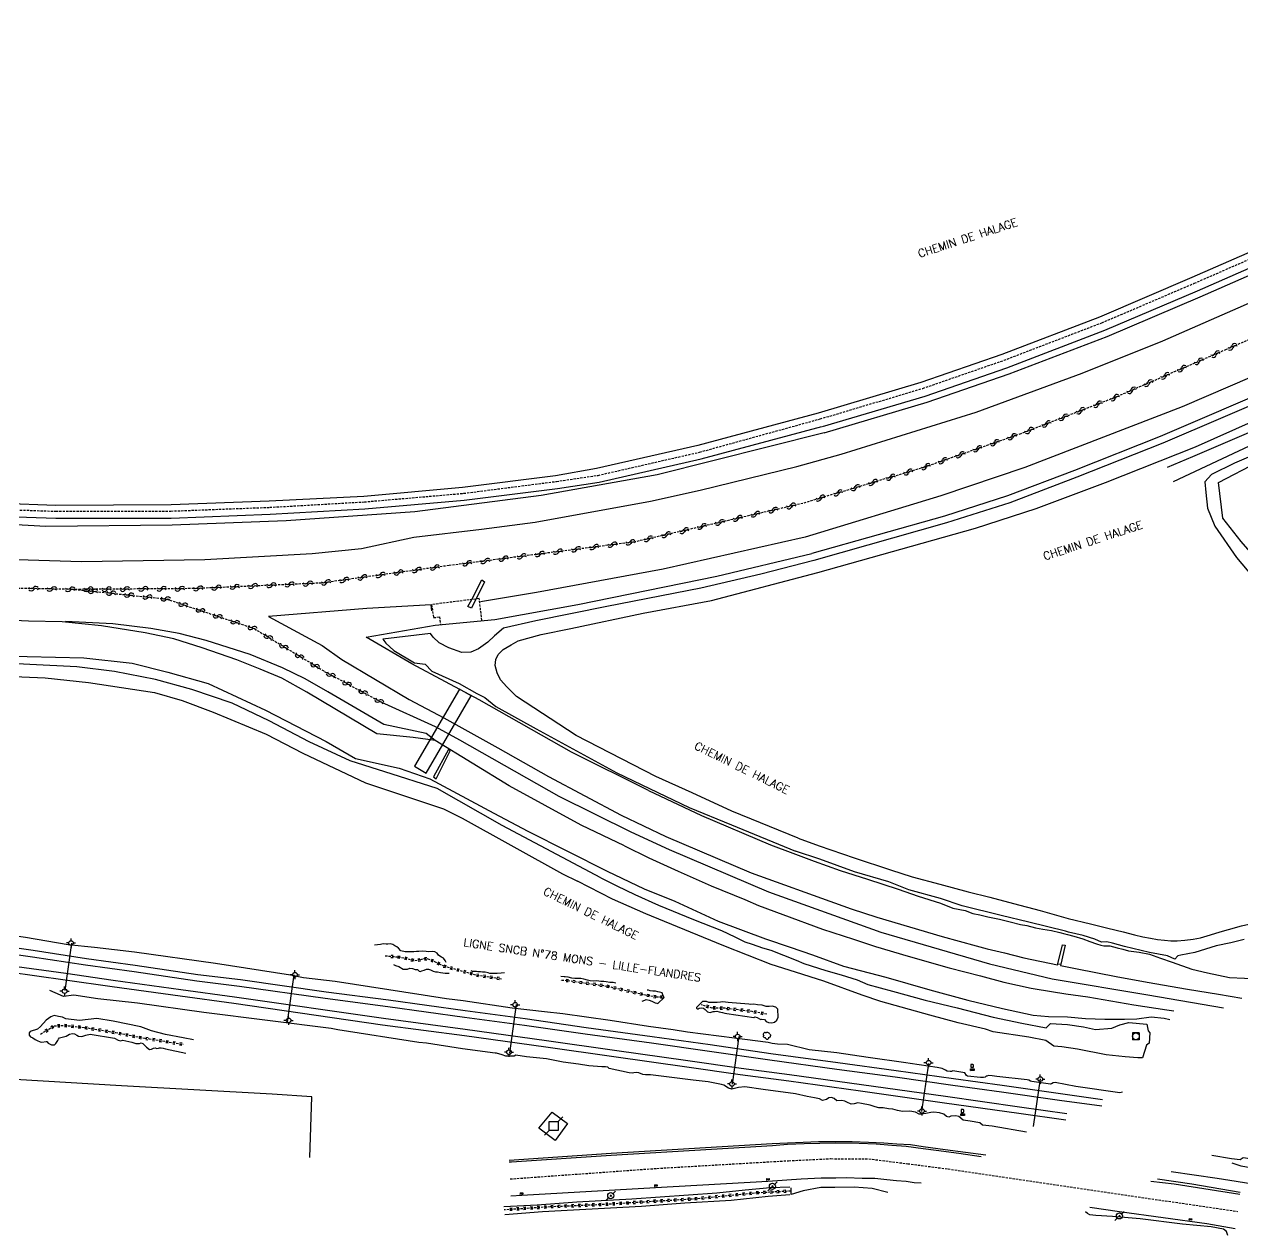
# Model space of a CAD drawing. Header units: millimetres. Extents: x 117000 to 118000, y 126000 to 127000.
# Drawn here: x 117466.9 to 117733.2, y 126735.2 to 127000 of the extents above; entities that cross this region are included whole.
import ezdxf
from ezdxf.enums import TextEntityAlignment as Align

# ---------------------------------------------------------------- set-up
doc = ezdxf.new("R2010")
doc.units = ezdxf.units.MM
doc.linetypes.add('DASHED', pattern=[0.75, 0.5, -0.25])
doc.layers.get('0').update_dxf_attribs({"linetype": 'CONTINUOUS'})
for name, color, linetype in [('W0001', 6, 'DASHED'), ('W0008', 7, 'CONTINUOUS'), ('W0010', 4, 'CONTINUOUS'), ('W0071', 7, 'CONTINUOUS'), ('W0105', 7, 'CONTINUOUS'), ('W0112', 1, 'DASHED'), ('W0120', 7, 'CONTINUOUS'), ('W0211', 2, 'CONTINUOUS'), ('W0214', 2, 'CONTINUOUS'), ('W0220', 5, 'DASHED'), ('W0300', 7, 'CONTINUOUS'), ('W0333', 7, 'CONTINUOUS'), ('W0401', 7, 'CONTINUOUS'), ('W0420', 7, 'CONTINUOUS'), ('W0438', 7, 'CONTINUOUS'), ('W0473', 7, 'CONTINUOUS'), ('W0500', 5, 'DASHED'), ('W0600', 7, 'CONTINUOUS'), ('W0610', 7, 'CONTINUOUS'), ('W0611', 7, 'CONTINUOUS'), ('W0700', 7, 'CONTINUOUS'), ('W0989', 7, 'CONTINUOUS')]:
    doc.layers.add(name, color=color, linetype=linetype)
doc.styles.get("Standard").update_dxf_attribs({"font": 'romans.shx', "width": 0.85})

# ---------------------------------------------------------------- blocks, each defined once
blk = doc.blocks.new('T473')
for p, q in [((-0.166667, 0.166667), (0.166667, -0.166667)), ((-0.166667, -0.166667), (0.166667, 0.166667)), ((0.500001, 0.500001), (1.000002, 1.000002)), ((-1.000002, -1.000002), (-0.500001, -0.500001))]:
    blk.add_line(p, q)
blk.add_ellipse((0, 0), major_axis=(0.471405, 0.471405), ratio=1, start_param=5.4977871438, end_param=11.780972451)
blk = doc.blocks.new('T600')
for p, q in [((-0.999999, 0.999999), (0.999999, 0.999999)), ((-0.999999, -0.999999), (-0.999999, 0.999999)), ((0.999999, 0.999999), (1.999998, 1.999998)), ((0.999999, 0.999999), (0.999999, -0.999999)), ((-0.999999, -0.999999), (-1.999998, -1.999998)), ((0.999999, -0.999999), (-0.999999, -0.999999))]:
    blk.add_line(p, q)
blk = doc.blocks.new('T610')
for p, q in [((-0.500001, 0), (-1.000002, 0)), ((0, 0.500001), (0, 1.000002)), ((0.500001, 0), (1.000002, 0)), ((0, -0.500001), (0, -1.000002))]:
    blk.add_line(p, q)
blk.add_ellipse((0, 0), major_axis=(-0.353554, 0.353554), ratio=1, start_param=3.926990817, end_param=10.2101761242)
blk = doc.blocks.new('T300')
for p, q in [((-0.8, 0.51), (-0.86, 0.34)), ((-0.86, 0.34), (-0.86, 0.17)), ((-0.86, 0.17), (-0.74, 0.06)), ((-0.69, 0.63), (-0.8, 0.51)), ((-0.8, -0.06), (-0.74, 0.06)), ((-0.74, 0.06), (-0.69, 0.11)), ((-0.57, 0.69), (-0.69, 0.63)), ((-0.46, 0.69), (-0.57, 0.69)), ((-0.29, 0.63), (-0.46, 0.69)), ((-0.29, 0.63), (-0.17, 0.74)), ((-0.23, 0.57), (-0.29, 0.63)), ((-0.17, 0.74), (-0.06, 0.8)), ((-0.06, 0.8), (0.06, 0.8)), ((0.06, 0.8), (0.23, 0.74)), ((0.23, 0.74), (0.34, 0.63)), ((0.34, 0.63), (0.4, 0.51)), ((0.46, 0.46), (0.34, 0.46)), ((0.4, 0.51), (0.4, 0.46)), ((0.57, 0.4), (0.46, 0.46)), ((0.57, 0.4), (0.69, 0.29)), ((0.69, 0.29), (0.74, 0.17)), ((0.74, 0.06), (0.69, -0.17)), ((0.74, 0.17), (0.74, 0.06)), ((-0.8, -0.17), (-0.8, -0.06)), ((-0.8, -0.23), (-0.8, -0.17)), ((-0.74, -0.34), (-0.8, -0.23)), ((-0.69, -0.4), (-0.74, -0.34)), ((-0.51, -0.46), (-0.69, -0.4)), ((-0.4, -0.46), (-0.51, -0.46)), ((-0.4, -0.46), (-0.34, -0.46)), ((-0.34, -0.46), (-0.34, -0.4)), ((-0.34, -0.51), (-0.34, -0.46)), ((-0.29, -0.63), (-0.34, -0.51)), ((-0.17, -0.74), (-0.29, -0.63)), ((-0.06, -0.8), (-0.17, -0.74)), ((0.06, -0.8), (-0.06, -0.8)), ((0.17, -0.74), (0.06, -0.8)), ((0.23, -0.69), (0.17, -0.74)), ((0.29, -0.46), (0.23, -0.46)), ((0.29, -0.63), (0.23, -0.69)), ((0.46, -0.4), (0.29, -0.46)), ((0.34, -0.51), (0.29, -0.63)), ((0.34, -0.51), (0.34, -0.46)), ((0.57, -0.34), (0.46, -0.4)), ((0.63, -0.29), (0.57, -0.34)), ((0.69, -0.17), (0.63, -0.29))]:
    blk.add_line(p, q)
blk = doc.blocks.new('T438')
for p, q in [((-0.4, 0.2), (0.4, 0.2)), ((-0.4, -0.2), (-0.4, 0.2)), ((0.15, 1.1), (-0.3, 1.1)), ((-0.3, 1.1), (-0.3, 0.5)), ((-0.3, 0.5), (0.15, 0.5)), ((0.3, 0.65), (0.3, 0.95)), ((0.4, 0.2), (0.4, -0.2))]:
    blk.add_line(p, q)
at = {"flags": 128}
for points in [[(-0.4, -0.2), (0.4, 0.2)], [(0.4, -0.2), (-0.4, -0.2)]]:
    blk.add_lwpolyline(points, dxfattribs=at)
for centre, major_axis, start_param, end_param in [((0.15, 0.95), (0.106, -0.106), 0.785398, 2.356194), ((0.15, 0.65), (0.106, 0.106), 3.926991, 5.497787)]:
    blk.add_ellipse(centre, major_axis=major_axis, ratio=1, start_param=start_param, end_param=end_param)
blk = doc.blocks.new('T420')
for p, q in [((0.75, 0.75), (-0.75, 0.75)), ((-0.75, 0.75), (-0.75, -0.75)), ((0.75, 0.75), (0.75, -0.75)), ((0.75, -0.75), (-0.75, -0.75))]:
    blk.add_line(p, q)
blk.add_ellipse((0, 0), major_axis=(-0.53, 0.53), ratio=1, start_param=3.926991, end_param=10.210176)
blk = doc.blocks.new('T401')
for p, q in [((-0.3, 0.3), (0, 0.3)), ((-0.3, -0.25), (-0.3, 0.3)), ((-0.3, 0.15), (0, 0.15)), ((-0.3, 0), (0, 0)), ((0, 0.3), (0, -0.25)), ((-0.3, -0.15), (0, -0.15)), ((-0.3, -0.25), (-0.3, -0.3)), ((-0.3, -0.3), (0, -0.3)), ((0, -0.3), (0, -0.25))]:
    blk.add_line(p, q)
blk = doc.blocks.new('t500o')
at = {"color": 0, "linetype": 'Continuous'}
for centre, start, end in [((-0.5, 0.625), 216.8699, 323.1301), ((0.5, -0.125), 36.8699, 143.1301), ((0.5, -0.625), 36.8699, 143.1301), ((-0.5, 0.125), 216.8699, 323.1301)]:
    blk.add_arc(centre, 0.625, start, end, dxfattribs=at)
blk = doc.blocks.new('t220o')
at = {"color": 0, "linetype": 'Continuous'}
for p, q in [((-0.25, 0.25), (0.25, 0.25)), ((-0.25, -0.25), (0.25, -0.25))]:
    blk.add_line(p, q, dxfattribs=at)

msp = doc.modelspace()

# ---------------------------------------------------------------- linework, layer by layer
at = {"layer": 'W0001'}
for points in [[(117450.14, 126894.38), (117473.73, 126893.56), (117498.89, 126893.6), (117520.48, 126894.42), (117541.18, 126895.61), (117562.87, 126897.48), (117583.18, 126900.08), (117592.26, 126901.41), (117614.45, 126906.48), (117640.79, 126913.74), (117663.25, 126920.42), (117681, 126926.57), (117702.35, 126934.75), (117722.59, 126943.39), (117752.99, 126956.69), (117801.9, 126977.78), (117823.1, 126987.17), (117852.05, 127000)], [(117573.04, 126747.6), (117605.14, 126749.91), (117633.92, 126751.59), (117643.18, 126752.03), (117651.45, 126751.99), (117659.95, 126750.93), (117668.76, 126749.78), (117732.07, 126740.49)]]:
    msp.add_lwpolyline(points, dxfattribs=at)
at = {"layer": 'W0008'}
for points in [[(117801.98, 126979.6), (117752.45, 126957.93), (117722.05, 126944.63), (117701.84, 126936.01), (117680.54, 126927.84), (117662.84, 126921.71), (117640.41, 126915.04)], [(117641.29, 126912.06), (117663.79, 126918.75), (117681.6, 126924.92), (117703.01, 126933.12), (117723.29, 126941.78), (117753.7, 126955.09), (117801.73, 126976.28)], [(117641.7, 126910.69), (117664.23, 126917.39), (117682.1, 126923.57), (117703.55, 126931.8), (117723.85, 126940.47), (117754.27, 126953.78), (117802.58, 126975.15)], [(117799.06, 126946.1), (117741.82, 126921.32), (117715.11, 126909.88), (117696.38, 126902.46), (117681.76, 126896.9), (117667.99, 126892.52), (117639, 126884.3)], [(117640.41, 126915.04), (117614.08, 126907.96), (117591.93, 126902.9), (117582.94, 126901.3), (117562.62, 126898.77), (117541.09, 126896.82), (117520.38, 126895.75), (117498.92, 126894.94), (117473.7, 126894.82), (117450.18, 126895.72)], [(117641.7, 126910.69), (117605.21, 126901.51), (117579.8, 126897.02), (117552.23, 126893.4), (117524.1, 126891.47), (117499.17, 126890.51), (117471.53, 126890.21), (117447.02, 126891.61), (117420.29, 126893.9), (117394.05, 126897.35), (117369.26, 126901.34), (117343.52, 126905.34), (117322.47, 126908.71)], [(117450.05, 126892.85), (117473.71, 126892.03), (117498.92, 126892.07), (117520.56, 126892.89), (117541.29, 126894.08), (117563.03, 126895.95), (117583.39, 126898.56), (117592.54, 126899.9), (117614.82, 126904.99), (117641.2, 126912.08)], [(117603.32, 126832.51), (117586.46, 126840.89), (117566.29, 126852.34), (117551.56, 126860.21), (117541.54, 126866.02), (117556.65, 126868.67), (117569.67, 126869.91), (117587.85, 126873.15), (117618.19, 126879.34), (117639, 126884.3)], [(117318.48, 126880.35), (117360.74, 126873.44), (117390.14, 126868.98), (117421.41, 126864.04), (117448.81, 126862.21), (117479.83, 126861.54), (117490.4, 126860.35), (117498.22, 126858.38), (117507.02, 126855.92), (117519.56, 126850.09), (117532.82, 126843.25), (117539.22, 126839.54), (117548.76, 126837.41), (117555.48, 126835.04), (117569.46, 126827.53), (117576.9, 126823.63), (117594.24, 126814.86)], [(117544.79, 126851.89), (117556.68, 126846.47), (117561.95, 126843.62), (117583.72, 126831.31), (117599.41, 126823.46), (117607.79, 126819.61), (117629.49, 126810.39)], [(117603.32, 126832.51), (117614.86, 126827.04), (117629.96, 126820.65), (117634.81, 126818.84)], [(117634.81, 126818.84), (117639.48, 126817.05), (117645.16, 126815.01), (117651.16, 126813.12), (117657.83, 126810.94), (117662.26, 126809.38), (117667.11, 126807.87), (117669.81, 126806.76), (117672.48, 126806.25), (117674.18, 126805.62), (117675.74, 126805.32), (117677.5, 126804.91), (117679.99, 126804.41), (117682.32, 126803.84), (117684.58, 126803.23), (117686.01, 126802.97), (117687.9, 126802.5), (117689.51, 126802.2), (117691.41, 126801.9), (117693.22, 126801.47), (117694.27, 126801.19), (117694.86, 126801.03), (117696.29, 126800.68), (117698.24, 126800.1), (117699.73, 126799.52), (117701.21, 126798.96), (117702.2, 126798.67), (117702.84, 126798.59), (117704.12, 126798.54), (117705.76, 126798.1), (117706.98, 126797.8), (117708.23, 126797.46), (117710.58, 126797.16), (117712.84, 126796.75), (117715.19, 126795.87), (117717.78, 126794.99), (117722.06, 126793.44), (117725.52, 126792.62), (117730.29, 126791.65), (117736.82, 126791.36)], [(117594.24, 126814.86), (117602.31, 126811.01), (117609.01, 126808.32), (117618.49, 126803.96), (117628.88, 126800.09), (117634.28, 126798.27), (117639.13, 126796.56), (117645.93, 126794.09), (117655.2, 126791.74), (117664.76, 126788.95), (117673.11, 126786.69), (117680.64, 126784.87), (117687.35, 126783.41), (117690.71, 126783.08), (117694.88, 126783.04), (117698.82, 126782.67), (117703.01, 126782.49), (117707.34, 126782.49)], [(117629.49, 126810.39), (117654.05, 126801.57), (117677.85, 126794.65), (117691.53, 126791.37), (117712.46, 126787.82), (117728.95, 126785)], [(117559.03, 126794.88), (117558.82, 126795.32), (117558.46, 126795.83), (117558.01, 126796.05), (117557.67, 126796.29), (117557.4, 126796.51), (117557.06, 126796.96), (117556.55, 126797.23), (117556.03, 126797.29), (117555.28, 126797.27), (117554.67, 126797.31), (117553.83, 126797.4), (117553.12, 126797.34), (117552.59, 126797.34), (117551.97, 126797.28), (117551.59, 126797.26), (117550.11, 126797.25), (117549.13, 126797.48), (117548.62, 126798.06), (117548.24, 126798.31), (117547.87, 126798.58), (117547.41, 126798.85), (117546.8, 126798.99), (117546.29, 126798.92), (117545.92, 126798.92), (117545.28, 126798.97), (117544.68, 126798.87), (117544.02, 126798.78), (117543.39, 126798.67)], [(117547.52, 126794.49), (117548.02, 126794.23), (117548.68, 126794.02), (117549.67, 126793.45), (117550.14, 126793.43), (117550.62, 126793.44), (117551.12, 126793.64), (117551.71, 126793.58), (117552.31, 126793.39), (117552.81, 126793.37), (117553.14, 126793.05), (117553.38, 126792.98), (117553.76, 126793.08), (117554.24, 126793.26), (117554.74, 126793.48), (117555.18, 126793.49), (117555.67, 126793.32), (117556.19, 126793.03), (117556.7, 126792.9), (117557.2, 126792.84), (117557.81, 126792.75), (117558.34, 126792.62), (117558.84, 126792.59), (117559.26, 126792.61), (117559.68, 126792.61)], [(117571.78, 126792.65), (117571.1, 126792.57), (117570.21, 126792.54), (117569.93, 126792.52), (117569.16, 126792.49), (117568.63, 126792.51), (117568.26, 126792.68), (117567.58, 126792.78), (117567.02, 126792.79), (117566.55, 126792.88), (117566, 126792.85), (117565.66, 126792.93), (117565.43, 126792.97), (117564.84, 126792.96), (117564.67, 126792.99), (117564.54, 126793.08)], [(117596.16, 126790.43), (117595.58, 126790.51), (117594.82, 126790.56), (117594.02, 126790.68), (117593.49, 126790.73), (117592.84, 126790.78), (117592.03, 126790.89), (117591.18, 126790.86), (117590.57, 126790.92), (117589.96, 126791.06), (117589.13, 126791.26), (117588.53, 126791.43), (117587.95, 126791.38), (117587.16, 126791.45), (117586.51, 126791.48), (117585.7, 126791.7), (117585.04, 126791.8), (117584.83, 126791.77), (117584.15, 126791.83)], [(117601.91, 126786.48), (117602.46, 126786.66), (117602.81, 126786.8), (117603.47, 126786.71), (117604.01, 126786.47), (117604.31, 126786.29), (117604.76, 126786.11), (117605.09, 126786.04), (117605.32, 126785.95), (117606.69, 126787.27), (117606.52, 126787.64), (117606.45, 126787.83), (117606.25, 126788.25), (117605.71, 126788.46), (117605.3, 126788.52), (117604.8, 126788.62), (117604.25, 126788.67), (117603.66, 126788.72), (117603.26, 126788.84), (117603.01, 126788.89)], [(117503.8, 126777.99), (117501.6, 126778.45), (117497.73, 126779.16), (117494.65, 126780), (117492.33, 126780.85), (117486.29, 126782.11), (117482.72, 126782.64), (117478.94, 126782.27), (117475.93, 126782.58), (117475.16, 126782.95), (117474.29, 126783.11), (117473.34, 126783.35), (117472.61, 126783.04), (117471.64, 126782.31), (117470.38, 126780.89), (117469.75, 126780.33), (117468.12, 126779.86), (117467.91, 126779.52), (117467.91, 126779.01), (117468.16, 126778.67), (117468.71, 126778.43), (117469.21, 126778.1), (117469.64, 126777.89), (117470.3, 126777.57), (117470.7, 126777.48), (117471.6, 126777.62)], [(117707.34, 126782.49), (117710.05, 126782.6), (117713.2, 126783.07), (117716, 126782.74), (117717.25, 126782.48)], [(117471.6, 126777.62), (117471.75, 126777.61), (117472.09, 126777.27), (117472.79, 126776.91), (117473.42, 126776.88), (117473.77, 126777.21), (117474.19, 126777.85), (117474.3, 126778.16), (117474.56, 126778.48), (117475.12, 126778.57), (117476.02, 126778.84), (117476.74, 126779.22), (117477.4, 126779.38), (117477.85, 126779.35), (117478.34, 126779.03), (117478.69, 126778.84), (117479.41, 126778.71), (117480.3, 126779.01), (117481.23, 126779.24), (117486.57, 126778.4), (117487.34, 126777.95), (117487.84, 126777.76), (117488.38, 126777.92), (117490.37, 126777.48), (117491.24, 126777.2), (117491.99, 126777.23), (117492.38, 126777.34), (117492.73, 126777.19), (117493.53, 126776.38), (117494.19, 126775.88), (117494.65, 126775.95), (117495.08, 126776.16), (117495.45, 126776.25), (117495.81, 126776.09), (117496.18, 126776.21), (117496.38, 126776.27), (117496.74, 126776.24), (117497.16, 126776.22), (117497.74, 126776.06), (117502.13, 126775.06)], [(117529.27, 126752.29), (117529.73, 126765.53), (117521.05, 126766.11), (117488.07, 126767.98), (117447.68, 126770.34)], [(117676.01, 126752.43), (117671.1, 126753.15), (117666.18, 126753.82), (117663.33, 126754.21), (117659.62, 126754.67), (117656.51, 126754.9), (117653.07, 126755.21), (117649.31, 126755.37), (117644.15, 126755.39), (117637.3, 126755.29), (117633.67, 126755.1), (117630.36, 126754.86), (117624.38, 126754.46), (117617.08, 126754.02), (117595.14, 126752.74), (117573.33, 126751.3), (117572.84, 126751.28)], [(117573.23, 126743.92), (117575.57, 126744.02), (117604.83, 126745.76), (117629.37, 126747.13), (117636.66, 126747.59), (117641.04, 126747.81), (117644.24, 126747.87), (117646.58, 126747.89), (117650.01, 126747.79), (117652.79, 126747.75), (117655.4, 126747.44), (117657.51, 126747.29), (117659.65, 126747.08), (117661.36, 126746.85), (117662.87, 126746.78)], [(117624.42, 126745.11), (117618.24, 126744.52), (117599.68, 126743.14), (117587.63, 126742.5), (117578.96, 126741.83), (117571.64, 126741.49)], [(117634.2, 126745.79), (117629.85, 126745.63), (117624.42, 126745.11)], [(117732.58, 126744.2), (117718.2, 126746.42), (117713.12, 126747.07)], [(117634.22, 126744.15), (117629.43, 126743.75), (117621.34, 126742.87), (117611.23, 126742.31), (117601.74, 126741.58), (117589.6, 126740.89), (117580.12, 126740.43), (117571.89, 126739.77)], [(117729.9, 126735.2), (117729.89, 126735.47), (117729.63, 126736.13), (117728.99, 126736.62), (117726.28, 126737.15), (117720.05, 126737.72), (117710.8, 126738.87), (117704.75, 126739.37), (117701.08, 126739.64), (117699.75, 126739.75), (117699.24, 126740.04), (117698.84, 126740.44)], [(117699.79, 126741.46), (117706.27, 126740.48), (117725.33, 126737.85), (117731.55, 126736.79)]]:
    msp.add_lwpolyline(points, dxfattribs=at)
for points in [[(117564.66, 126874.24), (117566.86, 126878.55), (117567.41, 126878.16), (117564.6, 126872.36), (117563.82, 126872.74), (117564.66, 126874.24)], [(117554.71, 126836.29), (117564.56, 126853.23), (117561.99, 126854.68), (117552.12, 126837.84), (117554.71, 126836.29)], [(117615.09, 126786.42), (117613.8, 126785.09), (117613.76, 126784.93), (117613.91, 126784.79), (117614.11, 126784.8), (117614.4, 126784.93), (117614.8, 126785.01), (117615.3, 126784.92), (117615.68, 126784.66), (117615.85, 126784.48), (117616.16, 126784.15), (117616.49, 126784.05), (117616.77, 126784.01), (117617.41, 126784.18), (117617.7, 126784.17), (117618.21, 126784.27), (117618.72, 126784.16), (117619.09, 126784.02), (117619.49, 126783.99), (117619.96, 126783.83), (117620.44, 126783.73), (117626.28, 126782.91), (117626.56, 126783), (117627.02, 126782.89), (117627.56, 126782.62), (117627.88, 126782.45), (117628.08, 126782.49), (117628.61, 126782.43), (117628.98, 126782.01), (117629.49, 126781.81), (117630.24, 126781.71), (117630.85, 126781.84), (117631.31, 126782.34), (117631.62, 126782.97), (117631.56, 126784.69), (117631.15, 126785.13), (117630.29, 126785.37), (117629.69, 126785.27), (117629.04, 126785.26), (117628.55, 126785.41), (117628.13, 126785.56), (117627.15, 126785.66), (117626.3, 126785.77), (117625.66, 126785.75), (117625.19, 126785.81), (117620.7, 126786.18), (117620.13, 126786.25), (117619.56, 126786.31), (117619.05, 126786.26), (117618.28, 126786.19), (117617.28, 126786.15), (117616.48, 126786.2), (117615.97, 126786.38)]]:
    msp.add_lwpolyline(points, close=True, dxfattribs=at)
at = {"layer": 'W0010'}
for points in [[(117572.82, 126751.7), (117572.82, 126751.7), (117595.13, 126753.2), (117630.32, 126755.31), (117640.43, 126755.79), (117644.32, 126755.79), (117647.84, 126755.81), (117651.39, 126755.65), (117654.72, 126755.51), (117657.59, 126755.27), (117660.54, 126755.12), (117663.35, 126754.7), (117668.11, 126754.05), (117677.05, 126752.86)], [(117714.55, 126747.6), (117722.06, 126746.51), (117732.64, 126744.69), (117732.64, 126744.69)]]:
    msp.add_lwpolyline(points, dxfattribs=at)
at = {"layer": 'W0071'}
for points in [[(117799.1, 126944.55), (117742.45, 126919.86), (117715.72, 126908.41), (117696.95, 126900.98), (117682.28, 126895.41), (117668.45, 126891), (117639.43, 126882.78)], [(117640.34, 126880.14), (117674.77, 126889.85), (117688.06, 126894.15), (117703.18, 126899.84), (117722.87, 126907.68), (117752.75, 126920.98), (117778.77, 126932.02), (117798.92, 126941.09)], [(117639.43, 126882.78), (117627.85, 126879.79), (117614.74, 126876.73), (117594.21, 126872.77), (117578.63, 126869.6), (117571.56, 126868.01), (117569.64, 126866.32), (117568.16, 126864.94), (117566.15, 126863.51), (117564.48, 126862.76), (117562.46, 126862.7), (117559.65, 126863.68), (117557.55, 126864.79), (117556.24, 126866.05), (117555.63, 126866.87), (117545.24, 126865.6), (117545.88, 126864.71), (117547.62, 126863.12), (117552.17, 126860.43), (117554.44, 126860.14), (117555.94, 126858.58), (117561.93, 126855.93), (117565.79, 126853.7), (117567.49, 126852.85), (117569.91, 126850.89), (117578.76, 126845.97), (117596.38, 126836.41), (117603.54, 126832.95)], [(117604.91, 126835.61), (117587.46, 126844.54), (117574.42, 126853.09), (117572.29, 126855.21), (117570.95, 126856.71), (117570.24, 126858.26), (117569.8, 126859.82), (117569.91, 126861.18), (117570.41, 126862.27), (117571.54, 126863.33), (117573.24, 126864.37), (117574.81, 126865.23), (117579.81, 126866.59), (117586.29, 126867.95), (117602.09, 126871.25), (117617.03, 126874.08), (117640.34, 126880.14)], [(117592.9, 126813.39), (117571.31, 126824.87), (117557.08, 126832.96), (117545.62, 126836.6), (117538.04, 126839.01), (117529.14, 126843.12), (117520.36, 126847.73), (117512.29, 126851.64), (117503.44, 126854.61), (117495.51, 126856.75), (117486.56, 126858.51), (117478.35, 126859.56), (117468.06, 126860.06), (117446.25, 126861.22), (117424.96, 126862.74), (117406.2, 126865.51), (117393.6, 126867.27), (117373.5, 126870.56), (117347.99, 126874.33), (117340.83, 126875.46), (117330.85, 126876.61)], [(117353.47, 126867.23), (117355.98, 126869.65), (117368.51, 126867.93), (117384.85, 126865.66), (117408.26, 126862.21), (117423.94, 126859.96), (117432.33, 126859.28), (117447.44, 126858.19), (117471.39, 126857.12), (117480.87, 126856.09), (117495.29, 126853.91), (117501.38, 126852.21), (117508.14, 126849.63), (117519.74, 126844.8), (117527.73, 126840.7), (117541.42, 126834.21), (117558.48, 126828.53), (117562.57, 126826.45), (117584.51, 126814.27), (117587.78, 126812.71)], [(117636, 126822.12), (117621.54, 126828), (117612.81, 126832.03), (117604.91, 126835.61)], [(117603.54, 126832.95), (117612.21, 126828.81), (117621.41, 126824.98), (117635.4, 126819.25)], [(117636, 126822.12), (117640.58, 126820.44), (117648.25, 126817.83), (117656.16, 126815.15), (117660.96, 126813.67), (117666.97, 126812.01), (117673.15, 126810.33), (117677.92, 126809.19), (117683.07, 126807.82), (117688.88, 126806.27), (117695.06, 126804.54), (117699.91, 126803.4), (117703.7, 126802.41), (117707.03, 126801.59), (117709.5, 126800.96), (117711.36, 126800.54), (117713.01, 126800.2), (117714.52, 126799.93), (117716.12, 126799.78), (117716.12, 126799.78), (117717.48, 126799.66), (117718.87, 126799.65), (117720.56, 126799.83), (117722.35, 126800.02), (117723.99, 126800.3), (117726.16, 126800.94), (117728.26, 126801.62), (117730.06, 126802.12), (117732.95, 126802.96), (117734.51, 126803.26)], [(117733.52, 126799.96), (117730.61, 126799.21), (117727.39, 126798.53), (117722.74, 126797.1), (117719.62, 126796.55), (117718.98, 126796.4), (117718.37, 126795.66), (117716.72, 126796.35), (117712.79, 126797.13), (117707.34, 126798.42), (117704.73, 126799.11), (117703.48, 126799.4), (117702.33, 126799.35), (117700.84, 126800.01), (117698.31, 126800.82), (117695.09, 126801.57), (117694.47, 126801.74), (117686.41, 126803.75), (117680.41, 126805.19), (117671.89, 126807.27), (117667.14, 126808.91), (117660.21, 126810.82), (117655.86, 126812.54), (117648.29, 126814.71), (117640.71, 126817.53), (117635.4, 126819.25)], [(117641.59, 126790.81), (117634.02, 126793.21), (117630.13, 126794.49), (117619.74, 126798.53), (117612.46, 126801.53), (117602.74, 126805.53), (117595.43, 126808.77), (117587.78, 126812.71)], [(117592.9, 126813.39), (117596.39, 126811.7), (117600.28, 126809.81), (117605.5, 126807.42), (117613.12, 126804.31), (117619.21, 126801.88), (117622.19, 126800.51), (117624.38, 126799.43), (117625.94, 126798.9), (117628.22, 126798.12), (117630.03, 126797.62), (117635.57, 126795.44), (117637.23, 126794.73), (117642.08, 126793.2), (117645.41, 126792.21), (117648.92, 126791.09), (117651.2, 126790.12), (117656.64, 126788.65), (117663.76, 126786.7), (117670.73, 126785.02), (117678.6, 126782.93), (117684.92, 126781.63), (117690.25, 126780.61), (117691.15, 126781.56), (117694.89, 126781.38), (117698.38, 126780.88), (117701, 126780.24), (117704.58, 126780.54), (117706.32, 126781.29), (117708.3, 126781.83), (117712.22, 126781.46), (117712.53, 126779.99), (117712.89, 126779.54), (117712.71, 126777.31), (117712.18, 126776.82), (117711.3, 126774.07), (117710.28, 126774.07), (117707.52, 126774.32), (117703.32, 126774.7), (117697.1, 126775.96), (117693.63, 126776.45), (117691.92, 126776.65), (117690.15, 126777.84), (117686.42, 126778.57), (117678.6, 126779.73), (117676.92, 126780.37), (117670.98, 126781.71), (117664.8, 126783.38), (117654.09, 126786.36), (117649.97, 126787.76), (117641.59, 126790.81)]]:
    msp.add_lwpolyline(points, dxfattribs=at)
at = {"layer": 'W0105'}
msp.add_lwpolyline([(117556.86, 126835.07), (117559.96, 126841.18), (117559.54, 126841.49), (117556.26, 126835.5)], close=True, dxfattribs=at)
msp.add_lwpolyline([(117692.76, 126794.59), (117693.76, 126798.76), (117694.37, 126798.72), (117693.41, 126794.52)], dxfattribs=at)
at = {"layer": 'W0112'}
msp.add_lwpolyline([(117566.87, 126869.73), (117566.3, 126874.46), (117555.87, 126873.16), (117556.29, 126870.31), (117557.58, 126870.46), (117557.82, 126868.86)], dxfattribs=at)
at = {"layer": 'W0120'}
msp.add_lwpolyline([(117634.37, 126745.66), (117634.4, 126744.18)], dxfattribs=at)
at = {"layer": 'W0211'}
for points in [[(117797.82, 126938.23), (117775.21, 126928.05), (117748.2, 126916.62), (117722.21, 126905.47), (117716.7, 126903.12)], [(117738.36, 126880.64), (117732.82, 126886.93), (117728.87, 126892.08), (117727.92, 126899.83), (117736.58, 126904.33), (117748.79, 126909.92), (117760.41, 126914.87), (117785.8, 126925.58), (117788.32, 126926.9), (117789.66, 126927.74)]]:
    msp.add_lwpolyline(points, dxfattribs=at)
at = {"layer": 'W0214'}
for points in [[(117645.42, 126906.06), (117674.92, 126915.25), (117698.06, 126923.77), (117715.75, 126930.82), (117742.79, 126942.71), (117763.49, 126951.61), (117800.6, 126968.63)], [(117799.03, 126951.09), (117740.42, 126925.2), (117719.94, 126916.41), (117685.56, 126903.09), (117667.22, 126896.9), (117637.56, 126887.92)], [(117718.03, 126900.04), (117735.9, 126908.48), (117754.18, 126916.41), (117769.12, 126923.06), (117798.73, 126935.34)], [(117788.97, 126928.09), (117766.34, 126919.07), (117731.41, 126904.08), (117726.37, 126901.61), (117724.9, 126899.98), (117725.1, 126897.65), (117725.45, 126894.22), (117727.08, 126890.28), (117731.81, 126883.44), (117735.33, 126879.3)], [(117321.19, 126901.32), (117350.3, 126896.67), (117375.42, 126892.6), (117403.5, 126888.24), (117426.66, 126885.45), (117453.61, 126883.39), (117479.38, 126882.6), (117506.32, 126882.99), (117529.8, 126884.31), (117540.56, 126885.39), (117551.99, 126887.92), (117566.78, 126889.68), (117578.5, 126891.19), (117603.69, 126895.74), (117614.61, 126898.2), (117635.72, 126903.33), (117645.42, 126906.06)], [(117598.01, 126820.4), (117588.57, 126824.95), (117572.81, 126833.57), (117556.63, 126843.42), (117551.88, 126844.1), (117543.92, 126844.92), (117528.63, 126854.03), (117523.13, 126857.06), (117518.42, 126859.06), (117513.33, 126861.1), (117505.74, 126863.73), (117499.51, 126865.67), (117493.28, 126867), (117483.72, 126868.52), (117475.12, 126869.39), (117467.74, 126869.56), (117448.25, 126870.49), (117427.65, 126871.98), (117404.59, 126874.53), (117390.22, 126876.5), (117366.42, 126880.43), (117340.92, 126884.41), (117319.13, 126888.02), (117314.59, 126888.81)], [(117637.56, 126887.92), (117606.47, 126880.88), (117578.77, 126875.8), (117566.59, 126873.73)], [(117555.92, 126871.82), (117555.76, 126873.09), (117541.75, 126872.31), (117520.23, 126870.54), (117531.94, 126864.22), (117536.25, 126861.15), (117550.98, 126852.44), (117558.57, 126848.39), (117570.38, 126841.81), (117581.45, 126835.55), (117597.3, 126827.15), (117607.07, 126822.49), (117625.7, 126814.53)], [(117598.01, 126820.4), (117603.37, 126817.8), (117609.81, 126814.89), (117617.01, 126811.68), (117624.38, 126808.67), (117627.34, 126807.4), (117632.63, 126805.43), (117641.29, 126802.17), (117648.11, 126800), (117652.92, 126798.4), (117660.02, 126796.29), (117669, 126793.78), (117675.87, 126791.98), (117680.99, 126790.63), (117686.91, 126789.29), (117687.84, 126789.16), (117694.55, 126788.04), (117699.36, 126787.39), (117709.36, 126785.65), (117716.59, 126784.55), (117718.09, 126784.34)], [(117625.7, 126814.53), (117631.21, 126812.56), (117639.25, 126809.62), (117647.61, 126806.68), (117653.22, 126804.83), (117667.47, 126800.59), (117674.95, 126798.56), (117677.29, 126797.91), (117681.08, 126797.03), (117685.33, 126795.97), (117692.68, 126794.38), (117692.76, 126794.59), (117693.41, 126794.52), (117693.37, 126794.27), (117696.98, 126793.55), (117705.51, 126791.84), (117712.27, 126790.58), (117721.14, 126789.09), (117727.89, 126787.96), (117733.01, 126787.12)], [(117706.89, 126766.57), (117706.32, 126766.45), (117696.69, 126767.78), (117692.22, 126768.65), (117691.74, 126768.62), (117691.35, 126768.4), (117691.14, 126768.35), (117687.07, 126768.92), (117686.82, 126768.94), (117686.44, 126769.22), (117686.07, 126769.28), (117679.4, 126770), (117678.44, 126770.15), (117677.63, 126770.2), (117677.28, 126770.03), (117677.12, 126770.03), (117676.87, 126769.88), (117676.55, 126769.76), (117675.88, 126769.75), (117673.04, 126770.06), (117672.81, 126770.23), (117672.43, 126770.78), (117672.01, 126770.9), (117669.8, 126771.26), (117669.51, 126771.09), (117669.26, 126771.1), (117668.56, 126771.15), (117668.19, 126771.36), (117667.45, 126771.73), (117666.4, 126771.94), (117660.47, 126772.87), (117659.56, 126772.96), (117651.32, 126774.12), (117644.48, 126775.19), (117638.39, 126775.85), (117633.66, 126776.96), (117631.48, 126777.07), (117630.34, 126777.19), (117629.45, 126777.42), (117622.09, 126778.38), (117611.82, 126779.72), (117608.68, 126780.18), (117603.27, 126780.9), (117594.91, 126782.25), (117584.55, 126783.68), (117580.53, 126784.15), (117573.52, 126784.93), (117562.81, 126786.51), (117559.11, 126786.96), (117554.01, 126787.79), (117534.79, 126790.75), (117527.84, 126791.55), (117525.01, 126792.15), (117508.63, 126794.71), (117490.94, 126797.17), (117482.21, 126798.22), (117476.44, 126798.79), (117467.1, 126800.41), (117458.1, 126801.62)], [(117685.9, 126757.83), (117678.42, 126759.11), (117676.27, 126759.35), (117675.73, 126759.88), (117673.6, 126760.23), (117672.06, 126760.44), (117671.11, 126761.25), (117670.46, 126761.39), (117669.4, 126761.31), (117668.93, 126761.09), (117668.44, 126761.26), (117667.86, 126761.77), (117666.93, 126762.03), (117665.69, 126762.19), (117664.98, 126762.14), (117663.93, 126761.92), (117662.99, 126761.74), (117662.45, 126761.73), (117661.63, 126762.19), (117660.38, 126762.39), (117658.84, 126762.31), (117657.74, 126762.54), (117656.72, 126762.82), (117655.78, 126762.89), (117654.55, 126763.12), (117653.67, 126763.16), (117652.82, 126763.34), (117651.74, 126763.69), (117649.86, 126764.08), (117649.06, 126764.27), (117648.26, 126764.02), (117647.61, 126763.97), (117646.68, 126764.39), (117646.18, 126764.62), (117645.54, 126764.71), (117644.48, 126764.68), (117643.87, 126765.18), (117643.29, 126765.4), (117642.68, 126765.36), (117642.18, 126765), (117641.31, 126764.75), (117640.64, 126765.09), (117639.57, 126765.34), (117637.99, 126765.59), (117635.43, 126766.2), (117628.32, 126767.13), (117624.33, 126767.71), (117622.94, 126767.61), (117621.5, 126767.24), (117620.8, 126767.45), (117619.75, 126768.07), (117619.27, 126768.25), (117616.3, 126768.79), (117613.05, 126769.17), (117603.69, 126770.32), (117602.61, 126770.36), (117602.05, 126770.41), (117601.2, 126770.8), (117600.57, 126770.88), (117600.09, 126770.83), (117599.69, 126770.75), (117599.04, 126770.83), (117594.69, 126771.77), (117594.38, 126772.06), (117593.91, 126772.11), (117593.1, 126772.13), (117590.22, 126772.33), (117588.01, 126772.7), (117584.66, 126773.15), (117580.96, 126773.87), (117576.65, 126774.27), (117574.29, 126774.68), (117573.9, 126774.46), (117572.07, 126774.42), (117571.3, 126774.75), (117570.06, 126775.1), (117569.78, 126775.08), (117562.66, 126776.05), (117554.76, 126777.26), (117553.09, 126777.46), (117535.35, 126780.18), (117533.95, 126780.46), (117506.07, 126783.99), (117491.59, 126786.02), (117482.95, 126786.95), (117477.7, 126787.75), (117475.44, 126787.49), (117473.58, 126788.31), (117472.4, 126788.79)], [(117795.27, 126743.07), (117793.9, 126743.61), (117790.82, 126744.12), (117788.58, 126744.07), (117786.15, 126744.6), (117783.17, 126745.11), (117778.95, 126745.76), (117773.94, 126746.54), (117769.14, 126747.14), (117762.78, 126748.27), (117761.49, 126748.08), (117756.86, 126748.87), (117755.43, 126749.31), (117749.76, 126750.03), (117744.97, 126750.61), (117741.53, 126751.13), (117737.12, 126751.64), (117733.3, 126752.19), (117732.63, 126751.77), (117730.72, 126751.96), (117726.44, 126752.73)], [(117793.87, 126741.24), (117791.96, 126741.79), (117788.22, 126742.43), (117784.71, 126743.12), (117781.15, 126743.66), (117774.95, 126744.36), (117769.16, 126745.23), (117764.45, 126746.08), (117757.98, 126746.61), (117753.41, 126747.56), (117747.93, 126748.23), (117740.52, 126749.19), (117736.39, 126749.77), (117732.84, 126750.42), (117730.88, 126751.06)], [(117794.94, 126737.98), (117792.14, 126738.56), (117786.58, 126739.52), (117780.42, 126740.47), (117771.5, 126741.69), (117765.81, 126742.6), (117756.63, 126743.77), (117750.1, 126744.69), (117736.32, 126746.31), (117727.57, 126747.73), (117717.53, 126749.15)], [(117640.96, 126745.7), (117637.08, 126744.97), (117634.45, 126744.2)], [(117655.62, 126744.64), (117652.2, 126745.52), (117648.24, 126745.78), (117644, 126745.72), (117640.96, 126745.7)]]:
    msp.add_lwpolyline(points, dxfattribs=at)
at = {"layer": 'W0220'}
for points in [[(117545.74, 126796.4), (117548.55, 126796.13), (117550, 126795.91), (117551.47, 126795.53), (117552.23, 126795.35), (117553.51, 126795.55), (117554.09, 126795.79), (117555.02, 126795.75), (117556.5, 126795.15), (117557.53, 126794.62), (117558.47, 126794.17), (117559.2, 126793.97), (117565.79, 126792.15), (117569.92, 126791.54), (117571.38, 126791.35)], [(117606.21, 126787.34), (117605.06, 126787.37), (117602.9, 126787.71), (117594.27, 126789.69), (117585.54, 126790.92), (117584.02, 126790.99)], [(117629.13, 126783.62), (117625.92, 126784.18), (117620.03, 126784.9), (117617.22, 126784.96), (117614.8, 126785.66)], [(117470.4, 126779.26), (117472.22, 126780.36), (117473.35, 126781.08), (117475.69, 126781.16), (117479.99, 126780.72), (117486.83, 126779.6), (117493.16, 126778.36), (117494.1, 126778.26), (117501.55, 126777.04)], [(117634.4, 126744.93), (117627.2, 126744.55), (117613.66, 126743.23), (117598.93, 126742.34), (117592.76, 126741.95), (117581.79, 126741.49), (117571.74, 126740.83)]]:
    msp.add_lwpolyline(points, dxfattribs=at)
at = {"layer": 'W0333'}
msp.add_lwpolyline([(117556.63, 126843.42), (117554.66, 126844.96), (117545.45, 126846.92), (117533.21, 126854.09), (117528.23, 126856.93), (117523.31, 126859.36), (117516.24, 126862.26), (117506.6, 126865.3), (117500.68, 126866.86), (117494.47, 126867.91), (117486.21, 126868.94), (117475.84, 126869.43)], dxfattribs=at)
at = {"layer": 'W0500'}
for points in [[(117800.03, 126959.43), (117729.56, 126928.91), (117705.13, 126918.37), (117684.69, 126910.51), (117663.58, 126903.19), (117637.06, 126895.29)], [(117559.69, 126881.69), (117531.8, 126877.86), (117503.93, 126876.65), (117477.86, 126876.48), (117448.65, 126877.01), (117423.29, 126879.65), (117394.2, 126883.17), (117367.79, 126887.43), (117342.19, 126891.43), (117314.92, 126894.49), (117289.75, 126899.22), (117274.47, 126899.08)], [(117637.06, 126895.29), (117600.34, 126886.87), (117559.69, 126881.69)], [(117477.86, 126876.48), (117497.93, 126874.37), (117517.13, 126867.9), (117532.57, 126858.48), (117544.79, 126851.89)]]:
    msp.add_lwpolyline(points, dxfattribs=at)
at = {"layer": 'W0600'}
msp.add_lwpolyline([(117582.88, 126755.99), (117579.28, 126758.67), (117582.26, 126762.23), (117585.57, 126759.7), (117582.88, 126755.99)], close=True, dxfattribs=at)
at = {"layer": 'W0611'}
for points in [[(117477.15, 126799.14), (117475.7, 126788.81)], [(117525.78, 126792.2), (117524.28, 126781.91)], [(117574.35, 126785.71), (117572.87, 126775.09)], [(117623.04, 126778.77), (117621.55, 126768.34)], [(117663.06, 126762.34), (117664.56, 126772.87)], [(117687.42, 126759.07), (117688.98, 126769.47)]]:
    msp.add_lwpolyline(points, dxfattribs=at)
at = {"layer": 'W0700'}
for points in [[(117702.37, 126763.51), (117693.13, 126764.78), (117680.43, 126766.58), (117669.79, 126768.04), (117657.23, 126769.81), (117644.48, 126771.55), (117629.84, 126773.54), (117616.59, 126775.48), (117603.92, 126777.25), (117589.44, 126779.24), (117576.15, 126781.16), (117563.04, 126782.92), (117546.28, 126785.25), (117532.63, 126787.05), (117513.9, 126789.68), (117504.56, 126790.81), (117490.86, 126792.87), (117480.23, 126794.34), (117468.61, 126796.11), (117457.31, 126797.71), (117450.27, 126798.73)], [(117702.56, 126764.92), (117693.33, 126766.19), (117680.62, 126767.99), (117669.99, 126769.45), (117657.42, 126771.22), (117644.67, 126772.96), (117630.04, 126774.94), (117616.79, 126776.88), (117604.12, 126778.65), (117589.64, 126780.64), (117576.35, 126782.57), (117563.24, 126784.32), (117546.47, 126786.66), (117532.82, 126788.46), (117514.08, 126791.09), (117504.75, 126792.21), (117491.06, 126794.27), (117480.43, 126795.74), (117468.81, 126797.52), (117457.51, 126799.12), (117450.48, 126800.14)], [(117450.58, 126796.11), (117454.22, 126795.55), (117463.61, 126794.24), (117475.94, 126792.56), (117486.26, 126791.05), (117501.09, 126788.99), (117512.81, 126787.4), (117545.33, 126782.71), (117563.23, 126780.32), (117581.01, 126777.89), (117595.88, 126775.74), (117611.9, 126773.47), (117623.55, 126771.81), (117634.14, 126770.44), (117649.84, 126768.25), (117668.21, 126765.66), (117684.4, 126763.36), (117694.73, 126761.9)], [(117450.36, 126794.72), (117454.02, 126794.16), (117463.42, 126792.84), (117475.74, 126791.16), (117486.07, 126789.66), (117500.9, 126787.6), (117512.62, 126786.01), (117545.14, 126781.32), (117563.05, 126778.93), (117580.82, 126776.5), (117595.68, 126774.35), (117611.7, 126772.08), (117623.36, 126770.41), (117633.95, 126769.04), (117649.65, 126766.86), (117668.02, 126764.27), (117684.21, 126761.97), (117694.53, 126760.51)]]:
    msp.add_lwpolyline(points, dxfattribs=at)

# ---------------------------------------------------------------- block references
at = {"layer": 'W0220'}
for p, rotation in [((117547.23, 126796.26), 354.6403905609224), ((117548.73, 126796.11), 351.2657563542787), ((117550.2, 126795.86), 345.5426735460623), ((117551.66, 126795.49), 346.3190746454298), ((117553.13, 126795.49), 8.903816662543264), ((117554.58, 126795.77), 357.3724747329226), ((117556, 126795.35), 338.0378170896651), ((117557.36, 126794.71), 332.8808483073588), ((117558.72, 126794.1), 345.049150642069), ((117560.17, 126793.71), 344.5368920412678), ((117561.61, 126793.31), 344.5368920412678), ((117563.06, 126792.91), 344.5368920412678), ((117564.51, 126792.51), 344.5368920412678), ((117565.95, 126792.13), 351.6117490937704), ((117567.44, 126791.91), 351.6117490937704), ((117568.92, 126791.69), 351.6117490937704), ((117570.41, 126791.48), 352.4696298910762), ((117585.52, 126790.92), 177.2897969013983), ((117587, 126790.72), 171.9912478735299), ((117588.49, 126790.51), 171.9912478735299), ((117589.97, 126790.3), 171.9912478735299), ((117591.46, 126790.09), 171.9912478735299), ((117592.94, 126789.88), 171.9912478735299), ((117594.43, 126789.66), 167.049504988364), ((117595.89, 126789.32), 167.049504988364), ((117597.35, 126788.98), 167.049504988364), ((117598.81, 126788.65), 167.049504988364), ((117600.27, 126788.31), 167.049504988364), ((117601.73, 126787.98), 167.049504988364), ((117603.2, 126787.66), 171.1104442415896), ((117604.68, 126787.43), 171.1104442415896), ((117606.18, 126787.34), 178.6028189731462), ((117616.24, 126785.24), 163.6898663192545), ((117617.7, 126784.95), 178.9809722850048), ((117619.2, 126784.92), 178.9809722850048), ((117620.69, 126784.82), 173.0128721503906), ((117622.18, 126784.64), 173.0128721503906), ((117623.67, 126784.46), 173.0128721503906), ((117625.16, 126784.28), 173.0128721503906), ((117626.64, 126784.06), 169.9686096560117), ((117628.12, 126783.79), 169.9686096560117), ((117471.68, 126780.04), 31.43978536857074), ((117472.96, 126780.83), 32.34623613197858), ((117474.38, 126781.11), 1.932784935007676), ((117475.88, 126781.14), 354.1284270191642), ((117477.37, 126780.98), 354.1284270191642), ((117478.87, 126780.83), 354.1284270191642), ((117480.36, 126780.66), 350.7277308582812), ((117481.84, 126780.41), 350.7277308582812), ((117483.32, 126780.17), 350.7277308582812), ((117484.8, 126779.93), 350.7277308582812), ((117486.28, 126779.69), 350.7277308582812), ((117487.75, 126779.42), 348.8922542757795), ((117489.22, 126779.13), 348.8922542757795), ((117490.7, 126778.84), 348.8922542757795), ((117492.17, 126778.55), 348.8922542757795), ((117493.65, 126778.31), 354.4646597284566), ((117495.13, 126778.1), 350.6962012864427), ((117496.61, 126777.85), 350.6962012864427), ((117498.09, 126777.61), 350.6962012864427), ((117499.57, 126777.37), 350.6962012864427), ((117501.05, 126777.13), 350.6962012864427), ((117627.1, 126744.54), 185.5655503924268), ((117628.6, 126744.62), 183.068327289451), ((117630.1, 126744.7), 183.068327289451), ((117631.6, 126744.78), 183.068327289451), ((117633.09, 126744.87), 183.068327289451), ((117589.71, 126741.82), 182.407241555948), ((117591.21, 126741.88), 182.407241555948), ((117592.71, 126741.95), 182.407241555948), ((117594.2, 126742.04), 183.584996392129), ((117595.7, 126742.13), 183.584996392129), ((117597.2, 126742.23), 183.584996392129), ((117598.69, 126742.32), 183.584996392129), ((117600.19, 126742.41), 183.4738674625212), ((117601.69, 126742.5), 183.4738674625212), ((117603.19, 126742.59), 183.4738674625212), ((117604.68, 126742.69), 183.4738674625212), ((117606.18, 126742.78), 183.4738674625212), ((117607.68, 126742.87), 183.4738674625212), ((117609.17, 126742.96), 183.4738674625212), ((117610.67, 126743.05), 183.4738674625212), ((117612.17, 126743.14), 183.4738674625212), ((117613.67, 126743.23), 185.5655503924268), ((117615.16, 126743.38), 185.5655503924268), ((117616.65, 126743.52), 185.5655503924268), ((117618.15, 126743.67), 185.5655503924268), ((117619.64, 126743.81), 185.5655503924268), ((117621.13, 126743.96), 185.5655503924268), ((117622.62, 126744.1), 185.5655503924268), ((117624.12, 126744.25), 185.5655503924268), ((117625.61, 126744.39), 185.5655503924268), ((117573.23, 126740.93), 183.7315957522175), ((117574.73, 126741.03), 183.7315957522175), ((117576.23, 126741.13), 183.7315957522175), ((117577.72, 126741.22), 183.7315957522175), ((117579.22, 126741.32), 183.7315957522175), ((117580.72, 126741.42), 183.7315957522175), ((117582.22, 126741.51), 182.407241555948), ((117583.71, 126741.57), 182.407241555948), ((117585.21, 126741.63), 182.407241555948), ((117586.71, 126741.69), 182.407241555948), ((117588.21, 126741.76), 182.407241555948)]:
    msp.add_blockref('t220o', p, dxfattribs=dict(at, rotation=rotation))
at = {"layer": 'W0300'}
msp.add_blockref('T300', (117629.23, 126778.9), dxfattribs=at)
at = {"layer": 'W0401'}
for p, rotation in [((117629.39, 126747.37), 273.5455418634863), ((117604.9, 126745.99), 273.2100702922119), ((117575.52, 126744.25), 273.5397498630701), ((117721.7, 126738.6), 262.1625261776614)]:
    msp.add_blockref('T401', p, dxfattribs=dict(at, rotation=rotation))
at = {"layer": 'W0420'}
msp.add_blockref('T420', (117709.83, 126778.78), dxfattribs=at)
at = {"layer": 'W0438'}
for p in [(117674.06, 126771.5), (117671.95, 126761.65)]:
    msp.add_blockref('T438', p, dxfattribs=at)
at = {"layer": 'W0473'}
for p in [(117595.04, 126743.94), (117630.39, 126745.99), (117706.24, 126739.51)]:
    msp.add_blockref('T473', p, dxfattribs=at)
at = {"layer": 'W0500'}
for p, rotation in [((117727.25, 126927.91), 203.3476116304502), ((117730.92, 126929.5), 203.418720809041), ((117723.58, 126926.33), 203.3476116304502), ((117716.23, 126923.16), 203.3476116304502), ((117719.9, 126924.74), 203.3476116304502), ((117708.89, 126919.99), 203.3476116304502), ((117712.56, 126921.57), 203.3476116304502), ((117705.21, 126918.4), 203.3476116304502), ((117697.75, 126915.53), 201.0145879048152), ((117701.48, 126916.96), 201.0145879048152), ((117690.28, 126912.66), 201.0145879048152), ((117694.01, 126914.09), 201.0145879048152), ((117682.79, 126909.85), 199.1207920749894), ((117686.54, 126911.22), 201.0145879048152), ((117675.23, 126907.23), 199.1207920749894), ((117679.01, 126908.54), 199.1207920749894), ((117667.67, 126904.61), 199.1207920749894), ((117671.45, 126905.92), 199.1207920749894), ((117660.06, 126902.15), 196.5885631523878), ((117663.89, 126903.3), 199.1207920749894), ((117648.56, 126898.72), 196.5885631523878), ((117652.4, 126899.86), 196.5885631523878), ((117656.23, 126901), 196.5885631523878), ((117640.89, 126896.44), 196.5885631523878), ((117644.73, 126897.58), 196.5885631523878), ((117630.57, 126893.81), 192.9217706054422), ((117634.47, 126894.7), 192.9217706054422), ((117618.88, 126891.12), 192.9217706054422), ((117622.78, 126892.02), 192.9217706054422), ((117626.67, 126892.91), 192.9217706054422), ((117607.18, 126888.44), 192.9217706054422), ((117611.08, 126889.33), 192.9217706054422), ((117614.98, 126890.23), 192.9217706054422), ((117591.43, 126885.73), 187.2635574325886), ((117595.4, 126886.24), 187.2635574325886), ((117599.37, 126886.75), 187.2635574325886), ((117603.28, 126887.54), 192.9217706054422), ((117567.62, 126882.7), 187.2635574325886), ((117571.59, 126883.21), 187.2635574325886), ((117575.56, 126883.71), 187.2635574325886), ((117579.53, 126884.22), 187.2635574325886), ((117583.49, 126884.72), 187.2635574325886), ((117587.46, 126885.23), 187.2635574325886), ((117548.67, 126880.17), 187.8194460309747), ((117552.63, 126880.72), 187.8194460309747), ((117556.59, 126881.26), 187.8194460309747), ((117563.65, 126882.19), 187.2635574325886), ((117520.84, 126877.38), 182.4834873657793), ((117524.83, 126877.56), 182.4834873657793), ((117528.83, 126877.73), 182.4834873657793), ((117532.82, 126878), 187.8194460309747), ((117536.78, 126878.54), 187.8194460309747), ((117540.74, 126879.09), 187.8194460309747), ((117544.71, 126879.63), 187.8194460309747), ((117468.85, 126876.65), 178.954486720042), ((117472.85, 126876.57), 178.954486720042), ((117476.85, 126876.5), 178.954486720042), ((117480.85, 126876.5), 180.3692197054276), ((117481.84, 126876.06), 353.9997641158575), ((117484.85, 126876.53), 180.3692197054276), ((117485.82, 126875.65), 353.9997641158575), ((117488.85, 126876.55), 180.3692197054276), ((117489.79, 126875.23), 353.9997641158575), ((117492.85, 126876.58), 180.3692197054276), ((117493.77, 126874.81), 353.9997641158575), ((117496.85, 126876.6), 180.3692197054276), ((117500.85, 126876.63), 180.3692197054276), ((117504.85, 126876.69), 182.4834873657793), ((117508.85, 126876.86), 182.4834873657793), ((117512.84, 126877.04), 182.4834873657793), ((117516.84, 126877.21), 182.4834873657793), ((117497.75, 126874.39), 353.9997641158575), ((117501.55, 126873.15), 341.3826438057836), ((117505.34, 126871.88), 341.3826438057836), ((117509.13, 126870.6), 341.3826438057836), ((117512.92, 126869.32), 341.3826438057836), ((117516.71, 126868.04), 341.3826438057836), ((117520.17, 126866.05), 328.602122864095), ((117523.58, 126863.96), 328.602122864095), ((117527, 126861.88), 328.602122864095), ((117530.41, 126859.8), 328.602122864095), ((117533.86, 126857.78), 331.6799631699917), ((117537.39, 126855.88), 331.6799631699917), ((117540.91, 126853.99), 331.6799631699917), ((117544.43, 126852.09), 331.6799631699917)]:
    msp.add_blockref('t500o', p, dxfattribs=dict(at, rotation=rotation))
at = {"layer": 'W0600'}
msp.add_blockref('T600', (117582.54, 126759.19), dxfattribs=at)
at = {"layer": 'W0610'}
for p in [(117477.06, 126799.18), (117525.99, 126792.25), (117475.64, 126788.64), (117574.15, 126785.68), (117524.61, 126782.26), (117622.78, 126778.74), (117572.79, 126775.29), (117664.51, 126773.01), (117621.53, 126768.36), (117688.93, 126769.42), (117663.06, 126762.44)]:
    msp.add_blockref('T610', p, dxfattribs=at)

# ---------------------------------------------------------------- texts
at = {"layer": 'W0989'}
for s, rotation, p in [('CHEMIN DE HALAGE', 18.1284, (117673.06, 126953.33)), ('CHEMIN DE HALAGE', 18.1284, (117700.43, 126887.18)), ('CHEMIN DE HALAGE', 333.8625, (117623.73, 126837.47)), ('CHEMIN DE HALAGE', 333.8625, (117590.71, 126805.65)), ('LIGNE SNCB N°78 MONS - LILLE-FLANDRES', 351.4646, (117588.81, 126795.47))]:
    msp.add_text(s, height=1.75, rotation=rotation, dxfattribs=at).set_placement(p, align=Align.MIDDLE_CENTER)

doc.saveas('drawing.dxf')
